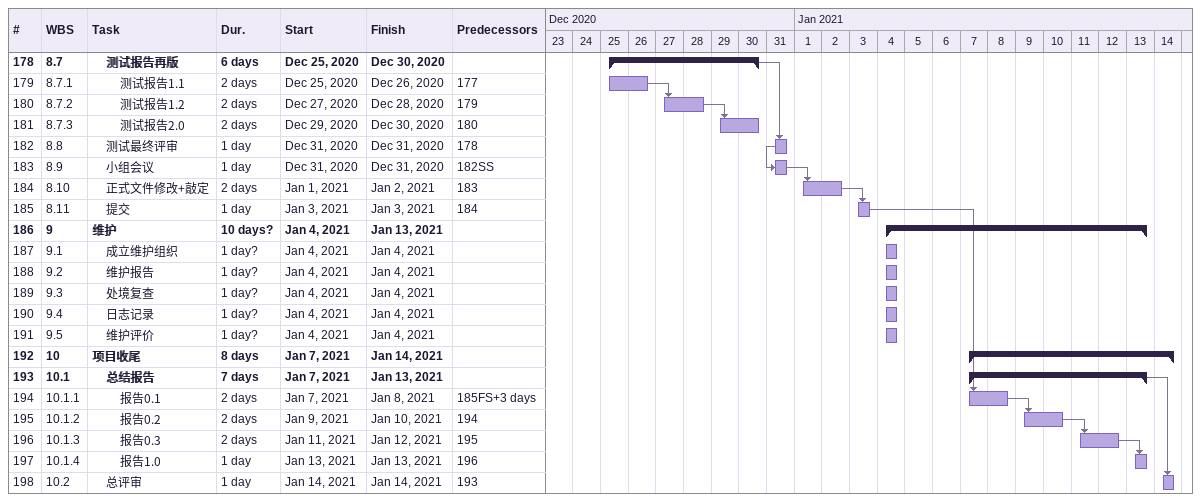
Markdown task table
| ID | WBS | Task | Duration | Start | Finish | Predecessors |
|---|---|---|---|---|---|---|
| 178 | 8.7 | **测试报告再版** | 6d | 2020-12-25 | 2020-12-30 |  |
| 179 | 8.7.1 | 测试报告1.1 | 2d | 2020-12-25 | 2020-12-26 | 177 |
| 180 | 8.7.2 | 测试报告1.2 | 2d | 2020-12-27 | 2020-12-28 | 179 |
| 181 | 8.7.3 | 测试报告2.0 | 2d | 2020-12-29 | 2020-12-30 | 180 |
| 182 | 8.8 | 测试最终评审 | 1d | 2020-12-31 | 2020-12-31 | 178 |
| 183 | 8.9 | 小组会议 | 1d | 2020-12-31 | 2020-12-31 | 182SS |
| 184 | 8.10 | 正式文件修改+敲定 | 2d | 2021-01-01 | 2021-01-02 | 183 |
| 185 | 8.11 | 提交 | 1d | 2021-01-03 | 2021-01-03 | 184 |
| 186 | 9 | **维护** | 10d? | 2021-01-04 | 2021-01-13 |  |
| 187 | 9.1 | 成立维护组织 | 1d? | 2021-01-04 | 2021-01-04 |  |
| 188 | 9.2 | 维护报告 | 1d? | 2021-01-04 | 2021-01-04 |  |
| 189 | 9.3 | 处境复查 | 1d? | 2021-01-04 | 2021-01-04 |  |
| 190 | 9.4 | 日志记录 | 1d? | 2021-01-04 | 2021-01-04 |  |
| 191 | 9.5 | 维护评价 | 1d? | 2021-01-04 | 2021-01-04 |  |
| 192 | 10 | **项目收尾** | 8d | 2021-01-07 | 2021-01-14 |  |
| 193 | 10.1 | **总结报告** | 7d | 2021-01-07 | 2021-01-13 |  |
| 194 | 10.1.1 | 报告0.1 | 2d | 2021-01-07 | 2021-01-08 | 185FS+3d |
| 195 | 10.1.2 | 报告0.2 | 2d | 2021-01-09 | 2021-01-10 | 194 |
| 196 | 10.1.3 | 报告0.3 | 2d | 2021-01-11 | 2021-01-12 | 195 |
| 197 | 10.1.4 | 报告1.0 | 1d | 2021-01-13 | 2021-01-13 | 196 |
| 198 | 10.2 | 总评审 | 1d | 2021-01-14 | 2021-01-14 | 193 |
